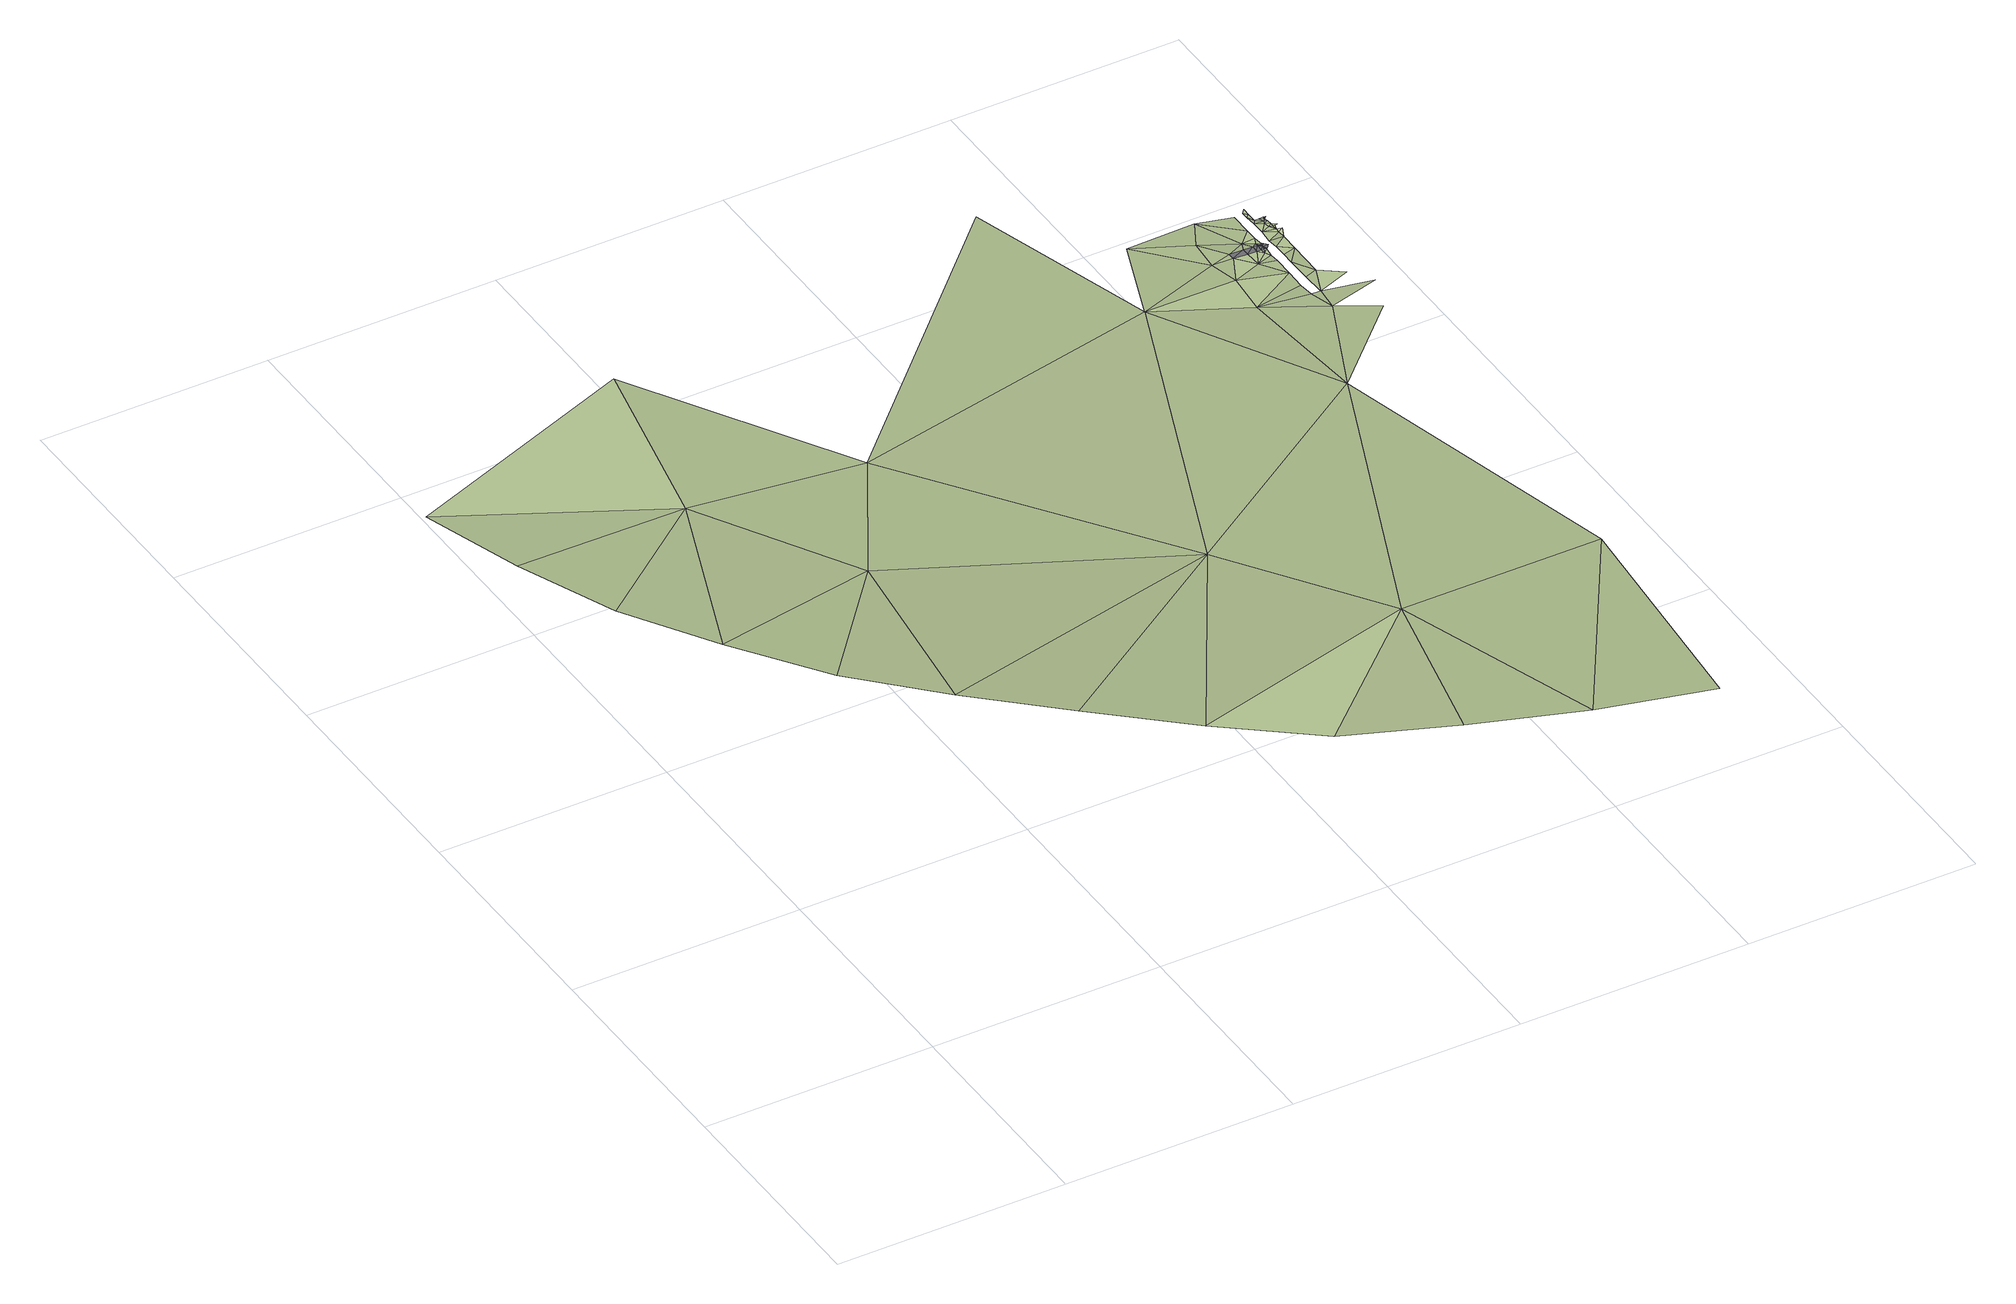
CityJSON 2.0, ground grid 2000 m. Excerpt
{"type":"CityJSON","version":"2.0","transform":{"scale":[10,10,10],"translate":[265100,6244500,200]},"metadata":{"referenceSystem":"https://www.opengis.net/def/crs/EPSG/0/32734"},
"CityObjects":{
"terrain1":{"type":"TINRelief","geometry":[{"type":"CompositeSurface","lod":"1","boundaries":[[[0,1,2]],[[0,3,1]],[[1,3,4]],[[4,5,6]],[[7,6,5]],[[6,1,4]],[[2,1,8]],[[9,7,10]],[[6,11,1]],[[7,9,6]],[[12,9,10]],[[11,8,1]],[[13,14,12]],[[9,11,6]],[[12,14,9]],[[14,13,15]],[[14,15,16]],[[11,9,17]],[[16,18,14]],[[14,19,9]],[[18,16,20]],[[21,11,17]],[[17,9,19]],[[19,14,18]],[[17,19,22]],[[23,24,17]],[[25,17,22]],[[17,25,23]],[[26,22,19]],[[23,27,24]],[[28,26,19]],[[29,25,22]],[[25,30,23]],[[24,27,31]],[[32,22,26]],[[33,22,32]],[[27,23,34]],[[23,30,34]],[[30,25,35]],[[22,33,29]],[[25,29,35]],[[36,27,34]],[[26,37,32]],[[30,35,38]],[[36,31,27]],[[34,39,36]],[[35,40,38]],[[29,41,35]],[[42,40,35]],[[43,35,41]],[[36,39,44]],[[35,43,42]],[[37,45,46]],[[47,40,42]],[[26,48,37]],[[49,36,44]],[[50,47,42]],[[31,36,51]],[[43,52,42]],[[44,53,49]],[[42,52,50]],[[46,45,54]],[[52,55,50]],[[53,56,49]],[[49,57,36]],[[56,58,49]],[[59,58,56]],[[45,37,60]],[[51,36,57]],[[57,49,58]],[[31,51,61]],[[54,62,63]],[[62,54,45]],[[63,62,64]],[[65,64,66]],[[66,64,62]],[[65,67,68]],[[67,65,66]],[[68,69,70]],[[71,72,70]],[[73,68,67]],[[74,69,68]],[[73,74,68]],[[70,75,71]],[[72,71,76]],[[75,70,69]],[[77,72,76]],[[78,74,73]],[[79,69,74]],[[71,75,80]],[[81,77,76]],[[78,82,74]],[[82,79,74]],[[83,75,69]],[[69,79,83]],[[84,80,75]],[[85,79,82]],[[86,80,84]],[[87,75,83]],[[84,75,87]],[[84,87,88]],[[86,84,88]],[[88,89,86]],[[89,88,90]],[[90,91,89]]]}]},
"road1":{"type":"Road","attributes":{"highway":"residential","name":"Pontac Street","surface":"asphalt","lanes":0,"width":6.4},"geometry":[{"type":"MultiSurface","lod":"1","boundaries":[[[92,93,94]],[[30,38,39]],[[44,38,40]],[[92,58,59]],[[94,93,95]],[[40,47,53]],[[55,52,95]],[[50,93,47]],[[93,56,53]],[[93,55,95]],[[59,93,92]],[[30,39,34]],[[38,44,39]],[[40,53,44]],[[93,53,47]],[[56,93,59]],[[50,55,93]]]}]},
"landuse1":{"type":"LandUse","attributes":{"leisure":"sports_centre","name":"Trafalgar Swimming Baths"},"geometry":[{"type":"MultiSurface","lod":"1","boundaries":[[[66,96,67]],[[73,67,96]],[[73,97,78]],[[78,97,82]]]}]}
},
"vertices":[
[27,671,17],[175,672,15],[3,767,10],[60,579,22],[102,490,32],[153,406,38],[247,520,27],[211,327,49],[215,848,8],[474,398,36],[277,254,56],[321,648,18],[350,188,57],[429,130,55],[555,245,53],[513,79,67],[602,37,75],[598,705,19],[726,237,60],[677,535,32],[694,4,82],[554,883,10],[673,665,21],[672,731,18],[630,787,13],[677,703,20],[721,633,25],[675,760,17],[753,611,27],[717,691,20],[690,729,19],[689,786,15],[716,656,23],[716,672,21],[690,735,19],[703,714,19],[706,744,17],[724,656,23],[702,728,19],[702,735,19],[710,728,19],[717,709,20],[714,723,19],[717,718,19],[710,734,19],[735,682,22],[725,679,21],[714,728,19],[767,647,23],[715,739,17],[716,728,19],[718,756,17],[718,727,19],[714,734,19],[725,702,20],[718,728,19],[716,734,19],[718,745,17],[718,735,19],[718,734,19],[754,668,22],[719,777,16],[737,717,19],[726,714,19],[726,726,19],[726,737,17],[737,734,19],[738,743,17],[727,749,17],[734,758,17],[727,761,17],[730,766,16],[727,772,16],[738,747,17],[735,753,17],[736,762,16],[730,774,16],[727,778,16],[738,751,17],[738,755,17],[734,766,16],[730,782,16],[738,752,17],[738,760,17],[737,764,16],[742,752,17],[738,766,16],[738,763,16],[738,765,16],[739,766,16],[739,765,16],[740,766,16],
[719,734,19],[717,731,19],[722,731,19],[719,728,19],
[743,746,17],[740,752,17]
]}
